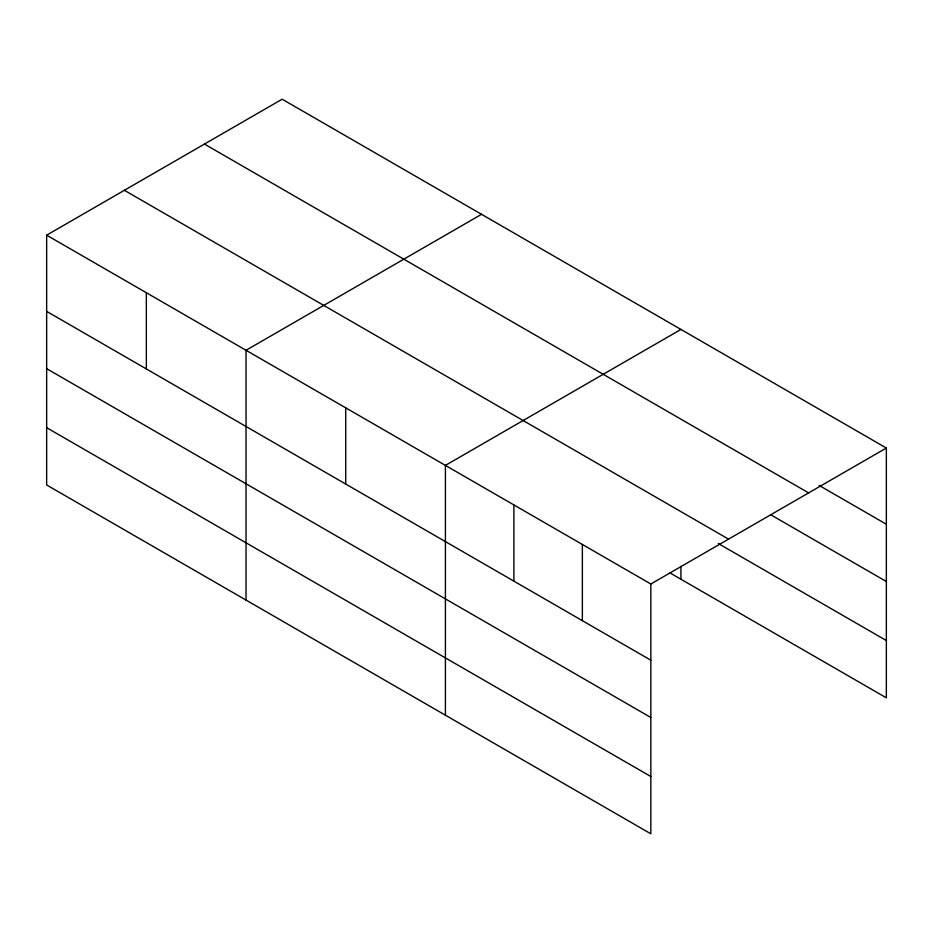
<?xml version="1.0" encoding="UTF-8"?>
<svg xmlns="http://www.w3.org/2000/svg" width="933" height="933" viewBox="0 0 933 933"><rect width="100%" height="100%" fill="white"/><g stroke="black" fill="none" stroke-linecap="round" stroke-linejoin="round"><path stroke-width="1.4" d="M650.837 717.489L650.837 584L46.65 235.174L46.65 484.973L650.837 833.799L650.837 717.489L46.65 368.663M669.567 572.675L886.35 697.826L886.35 448.027L282.163 99.201L46.65 235.174M481.545 214.31L246.032 350.283L246.032 600.082M680.927 329.431L445.414 465.392L445.414 715.203M650.837 584L886.35 448.027M819.116 485.417L886.35 524.229M204.444 144.067L808.631 492.904M770.565 514.666L886.35 581.516M124.369 190.297L728.556 539.134M718.27 543.507L886.35 640.539M46.65 311.377L650.837 660.202M46.65 427.687L650.837 776.513M680.927 566.343L680.927 579.23M582.367 544.464L582.367 620.667M513.896 504.928L513.896 581.131M345.723 407.838L345.723 484.04M146.341 292.729L146.341 368.932"/></g></svg>
